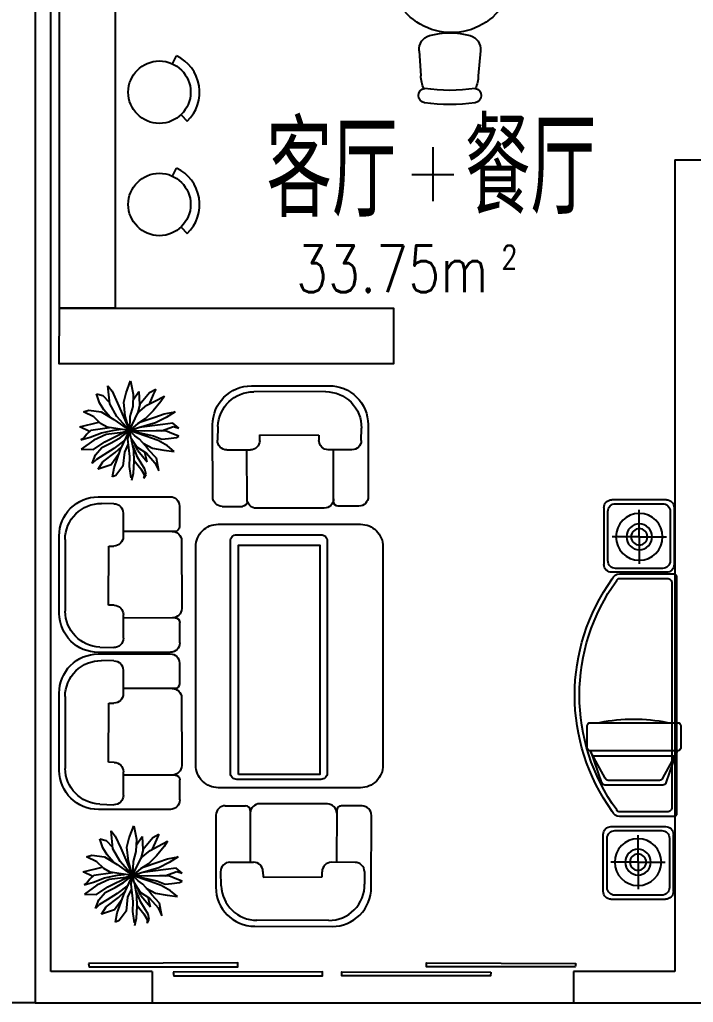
# Model space of a CAD drawing. Header units: millimetres. Extents: x 630 to 33459, y 325 to 36927.
# Drawn here: x 18145 to 22464, y 9798 to 16094 of the extents above; entities that cross this region are included whole.
import ezdxf
from ezdxf.enums import TextEntityAlignment as Align

# ---------------------------------------------------------------- set-up
doc = ezdxf.new("R2010")
doc.units = ezdxf.units.MM
for name, color, linetype in [('JJ', 8, 'Continuous'), ('PUB_TEXT', 7, 'Continuous'), ('PUB_WINDW', 7, 'Continuous'), ('T', 7, 'Continuous'), ('WALL', 255, 'Continuous'), ('WINDOW', 2, 'Continuous')]:
    doc.layers.add(name, color=color, linetype=linetype)
doc.styles.add('ATT', font='TXT')
doc.styles.add('DIM_FONT', font='SIMPLEX', dxfattribs={"width": 0.8})
doc.styles.add('HZ', font='txt', dxfattribs={"width": 0.7, "height": 5, "bigfont": 'hztxt'})
doc.styles.get("Standard").update_dxf_attribs({"font": 'arial.ttf'})

# ---------------------------------------------------------------- blocks, each defined once
blk = doc.blocks.new('SSS')
at = {"layer": 'JJ', "linetype": 'Continuous'}
for p, q in [((207.9, 525.9), (-254, 525.9)), ((-314, 465.9), (-314, 333.7)), ((106.3, 481.9), (185.9, 483.3)), ((47.3, 421.9), (47.3, 270.6)), ((-284, 303.7), (47.6, 303.7)), ((419.8, 253.3), (419.8, -206.6)), ((457.9, -220.7), (457.9, 275.9)), ((-326.7, 243.7), (-326.7, -190.7)), ((140.7, 210.6), (107.3, 210.6)), ((142.8, -168.1), (140.7, 210.6)), ((106, -168.9), (142.8, -168.1)), ((-284, -250.7), (45.5, -250.7)), ((47.3, -380.4), (47.3, -228.9)), ((-314, -410.7), (-314, -280.7)), ((198.5, -436.5), (109.6, -439.8)), ((-254, -470.7), (207.9, -470.7))]:
    blk.add_line(p, q, dxfattribs=at)
for centre, radius, start, end in [((-254, 465.9), 60, 90, 180), ((207.9, 275.9), 250, 360, 90), ((107.3, 421.9), 60, 90.98826, 180), ((189.8, 253.3), 230, 360, 90.98826), ((-284, 333.7), 30, 180, 270), ((-266.7, 243.7), 60, 90, 180), ((107.3, 270.6), 60, 180, 270), ((107.3, -228.9), 60, 91.24599, 180), ((-266.7, -190.7), 60, 180, 270), ((-284, -280.7), 30, 90, 180), ((189.8, -206.6), 230, 272.16217, 360), ((207.9, -220.7), 250, 270, 360), ((-254, -410.7), 60, 180, 270), ((107.3, -379.9), 60, 180.50233, 272.16217)]:
    blk.add_arc(centre, radius, start, end, dxfattribs=at)
blk = doc.blocks.new('M_F3')
for p, q in [((26, 511), (42, 438)), ((-137, 463), (-172, 477)), ((-172, 477), (-155, 384)), ((-65, 367), (-137, 463)), ((-1, 371), (16, 486)), ((42, 438), (49, 319)), ((118, 392), (151, 452)), ((151, 452), (149, 488)), ((149, 488), (172, 452)), ((172, 452), (160, 396)), ((262, 331), (301, 415)), ((301, 415), (277, 286)), ((-379, 338), (-344, 250)), ((-336, 298), (-379, 338)), ((-184, 352), (-317, 396)), ((-317, 396), (-270, 321)), ((-270, 321), (-143, 227)), ((-105, 242), (-184, 352)), ((-155, 384), (-89, 196)), ((-50, 223), (-65, 367)), ((3, 267), (-1, 371)), ((49, 319), (46, 206)), ((49, 309), (118, 392)), ((160, 396), (86, 275)), ((87, 205), (184, 321)), ((184, 321), (160, 227)), ((176, 235), (262, 331)), ((-344, 250), (-280, 177)), ((-260, 250), (-336, 298)), ((-157, 187), (-260, 250)), ((-143, 227), (-77, 167)), ((-11, 137), (-50, 223)), ((-17, 89), (3, 267)), ((46, 206), (24, 94)), ((86, 275), (35, 153)), ((87, 205), (58, 144)), ((80, 173), (176, 235)), ((277, 286), (197, 198)), ((236, 181), (355, 202)), ((355, 202), (460, 215)), ((460, 215), (390, 158)), ((-490, 194), (-367, 196)), ((-363, 102), (-490, 194)), ((-367, 196), (-250, 117)), ((-237, 44), (-363, 102)), ((-280, 177), (-178, 123)), ((-250, 117), (-45, 15)), ((-178, 123), (-91, 75)), ((-45, 102), (-157, 187)), ((-89, 196), (1, 3)), ((14, 71), (80, 173)), ((166, 158), (106, 92)), ((141, 130), (236, 181)), ((197, 198), (166, 158)), ((295, 104), (229, 81)), ((390, 158), (295, 104)), ((-405, 13), (-504, -36)), ((-468, 83), (-494, 98)), ((-494, 98), (-398, 71)), ((-435, 39), (-468, 83)), ((-393, 2), (-435, 39)), ((-398, 71), (-285, 27)), ((-202, -25), (-393, 2)), ((-285, 27), (-153, -2)), ((-67, 21), (-237, 44)), ((-157, -111), (1, 3)), ((1, 3), (-126, -140)), ((-120, -276), (1, 3)), ((1, 3), (-116, -15)), ((-91, 75), (1, 3)), ((1, 3), (-67, 21)), ((1, 3), (-42, -144)), ((1, 3), (-17, 89)), ((1, 3), (14, 71)), ((170, 60), (1, 3)), ((57, 58), (1, 3)), ((1, 3), (248, 58)), ((155, 8), (1, 3)), ((1, 3), (88, -178)), ((83, -65), (1, 3)), ((270, -77), (1, 3)), ((7, -140), (1, 3)), ((106, 92), (57, 58)), ((275, 6), (155, 8)), ((229, 81), (170, 60)), ((248, 58), (334, 89)), ((371, 4), (275, 6)), ((330, 5), (453, -38)), ((334, 89), (402, 85)), ((454, 39), (371, 4)), ((402, 85), (482, 73)), ((507, 60), (454, 39)), ((482, 73), (507, 60)), ((-504, -36), (-311, -82)), ((-293, -71), (-363, -136)), ((-227, -32), (-293, -71)), ((-116, -15), (-227, -32)), ((-153, -2), (-82, -10)), ((164, -117), (83, -65)), ((342, -59), (103, -28)), ((109, -82), (260, -134)), ((377, -132), (270, -77)), ((447, -73), (342, -59)), ((507, -23), (447, -73)), ((453, -38), (507, -23)), ((-363, -136), (-468, -188)), ((-468, -188), (-414, -205)), ((-414, -205), (-287, -190)), ((-287, -190), (-157, -111)), ((-195, -134), (-260, -209)), ((-126, -140), (-200, -269)), ((-42, -144), (-56, -288)), ((36, -242), (7, -140)), ((108, -265), (85, -173)), ((88, -178), (180, -255)), ((246, -199), (164, -117)), ((324, -294), (246, -199)), ((260, -134), (357, -167)), ((357, -167), (468, -188)), ((468, -188), (377, -132)), ((-303, -280), (-334, -374)), ((-260, -209), (-303, -280)), ((-270, -355), (-204, -288)), ((-200, -269), (-219, -455)), ((-176, -399), (-120, -276)), ((-56, -288), (-32, -384)), ((40, -370), (36, -242)), ((98, -395), (106, -265)), ((106, -265), (207, -386)), ((180, -255), (262, -299)), ((246, -367), (203, -267)), ((262, -299), (359, -349)), ((359, -349), (324, -294)), ((-334, -374), (-270, -355)), ((-219, -455), (-176, -399)), ((-32, -384), (14, -505)), ((14, -505), (40, -370)), ((40, -311), (98, -395)), ((207, -386), (271, -420)), ((271, -420), (246, -367))]:
    blk.add_line(p, q)
at = {"width": 0.8, "flags": 9}
for tag, p in [('XSIZE', (-2, 0)), ('YSIZE', (0, 0))]:
    blk.add_attdef(tag, p, '', height=0.2, dxfattribs=at)
blk = doc.blocks.new('A$C06F30333')
for p, q in [((284.5, 381.3), (308.6, 433.1)), ((338.1, 55.4), (377.6, 14))]:
    blk.add_line(p, q)
blk.add_circle((200, 200), 200)
blk.add_arc((200, 200), 257.1, 313.6785, 65.00625)
blk = doc.blocks.new('M_A14NPV')
for points in [[(0.6323, 0.2261), (0.6292, 0.2078), (-0.1643, 0.2078), (-0.1643, 0.2286)], [(0.1799, 0.1784), (0.1767, 0.1601), (-0.6168, 0.1601), (-0.6167, 0.1808)]]:
    blk.add_lwpolyline(points, close=True)
blk = doc.blocks.new('CHUANGTG')
for p, q in [((173.3, 227.4), (-176.6, 227.4)), ((148.3, 202.4), (-151.7, 202.4)), ((-226.5, -187.4), (-226.5, 177.5)), ((-201.6, 152.6), (-201.6, -162.4)), ((0, 0), (0, 173.8)), ((198.2, -162.4), (198.2, 152.6)), ((223.1, -187.4), (223.1, 177.5)), ((0, 0), (-173.8, 0)), ((0, 0), (0, -173.8)), ((0, 0), (173.8, 0)), ((173.3, -237.3), (-176.6, -237.3)), ((-151.7, -212.3), (148.3, -212.3))]:
    blk.add_line(p, q)
for radius in [149.6, 82.4, 52.4]:
    blk.add_circle((0, 0), radius)
for centre, start, end in [((-176.6, 177.5), 90, 180), ((-151.7, 152.6), 90, 180), ((148.3, 152.6), 0, 90), ((173.3, 177.5), 0, 90), ((-176.6, -187.4), 180, 270), ((-151.7, -162.4), 180, 270), ((148.3, -162.4), 270, 0), ((173.3, -187.4), 270, 0)]:
    blk.add_arc(centre, 49.9, start, end)
blk = doc.blocks.new('TV')
blk.add_line((-251.4, 109.2), (276.7, 109.2))
for points in [[(-267.4, 74.7), (-171, 250.8, -0.320259), (-152.1, 264.3), (177.4, 264.3, -0.320259), (196.3, 250.8), (292.6, 74.7)], [(-263.2, 74.7), (-192.5, 280.4, -0.325839), (-173.5, 294.3), (198.8, 294.3, -0.325839), (217.8, 280.4), (288.5, 74.7)]]:
    blk.add_lwpolyline(points, format="xyb")
blk.add_lwpolyline([(312.6, 54.7), (312.6, -85.7, -0.414214), (292.6, -105.7), (-267.4, -105.7, -0.414214), (-287.4, -85.7), (-287.4, 54.7, -0.414214), (-267.4, 74.7), (292.6, 74.7, -0.414214)], format="xyb", close=True)
blk.add_arc((15.1, 1018.9), 1145.5, 259.0435, 280.9565)
blk = doc.blocks.new('12PSTG01')
at = {"color": 0, "linetype": 'ByBlock'}
for p, q in [((-4.996459, 8.562867), (-11.998837, 7.942727)), ((-4.996459, -8.562867), (-11.998837, -8.055343))]:
    blk.add_line(p, q, dxfattribs=at)
for centre, radius, start, end in [((-17.5, 6.763875), 2, 8.455473, 171.544527), ((-4.647836, 4.578088), 4, 16.10866, 95), ((28, 0), 48, 171.544527, 188.455473), ((31.956522, 0), 48, 171.544527, 188.455473), ((-11.998837, -0.056308), 7.999035, 90, 116.212212), ((-20.5, 0), 20.5, 343.89134, 16.10866), ((-17.5, -6.763875), 2, 188.455473, 351.544527), ((-11.998837, -0.056308), 7.999035, 243.61801, 270), ((-4.647836, -4.578088), 4, 265, 343.89134)]:
    blk.add_arc(centre, radius, start, end, dxfattribs=at)
at = {"color": 0, "linetype": 'ByBlock', "style": 'ATT'}
for tag, p, flags in [('ITEM', (-19.5, -17.5), 3), ('ROOM_NUMBER', (-19.5, -25.5), 1)]:
    blk.add_attdef(tag, p, '', height=6, dxfattribs=dict(at, flags=flags))
blk = doc.blocks.new('-CHAI2')
at = {"xscale": 23, "yscale": 23, "zscale": 23}
blk.add_blockref('12PSTG01', (457.7, 199.6), dxfattribs=at)
blk = doc.blocks.new('A$C16CA1FA6')
for p, q in [((1560.7, 1270.3), (860.7, 1270.3)), ((1560.7, 470.3), (860.7, 470.3))]:
    blk.add_line(p, q)
for centre, start, end in [((860.7, 870.3), 90, 270), ((1560.7, 870.3), 270, 90)]:
    blk.add_arc(centre, 400, start, end)
at = {"rotation": 270}
for p in [(748.9, 1734), (1253.2, 1734)]:
    blk.add_blockref('-CHAI2', p, dxfattribs=at)
blk.add_blockref('-CHAI2', (2.3, 660.4))
at = {"xscale": -1}
blk.add_blockref('-CHAI2', (2434, 660.4), dxfattribs=at)
at = {"xscale": -1, "rotation": 270}
for p in [(739.3, 2.3), (1243.6, 2.3)]:
    blk.add_blockref('-CHAI2', p, dxfattribs=at)
blk = doc.blocks.new('1T4F83聚福元')
for p, q in [((4393.5, 2640.7), (4393.5, 2294.1)), ((4258.4, 2465.2), (4528.6, 2465.2))]:
    blk.add_line(p, q)
at = {"layer": 'JJ'}
for points in [[(2357.6, 4505.6), (2357.6, 1609.3), (2001.7, 1609.3), (2001.7, 4509.3)], [(2001.7, 1609.3), (4141.3, 1609.3), (4141.3, 1253.4), (1998, 1253.4)]]:
    blk.add_lwpolyline(points, close=True, dxfattribs=at)
at = {"layer": 'JJ', "linetype": 'Continuous'}
for points in [[(3018.4, -1462.9, -0.414214), (2874.4, -1318.9), (2874.4, 80.8, -0.414214), (3018.4, 224.8), (3930.4, 224.8, -0.414214), (4074.4, 80.8), (4074.4, -1318.9, -0.414214), (3930.4, -1462.9)], [(3136.6, -1409.9, -0.414214), (3096.6, -1369.9), (3096.6, 117.8, -0.414214), (3136.6, 157.8), (3676.6, 157.8, -0.414214), (3716.6, 117.8), (3716.6, -1369.9, -0.414214), (3676.6, -1409.9)], [(5936.7, -92.7, -0.414214), (5956.7, -112.7), (5956.7, -1628.3, -0.414214), (5936.7, -1648.3), (5591.8, -1648.3, -0.317139), (5544.7, -1615.1, -0.323579), (5544.7, -125.9, -0.317139), (5591.8, -92.7)], [(5926.7, -152.7), (5926.7, -1588.3, -0.414214), (5896.7, -1618.3), (5591.8, -1618.3, -0.317139), (5573, -1605, -0.325646), (5573, -136, -0.317139), (5591.8, -122.7), (5896.7, -122.7, -0.414214)]]:
    blk.add_lwpolyline(points, format="xyb", close=True, dxfattribs=at)
blk.add_lwpolyline([(3148.8, -1377.5), (3148.8, 90.2), (3668.8, 90.2), (3668.8, -1377.5)], close=True, dxfattribs=at)
at = {"layer": 'WALL'}
for p, q in [((1945.1, -2640.7), (1945.1, 5659.3)), ((1945.1, -2640.7), (1945.1, 5659.3)), ((5945.1, 2559.3), (5945.1, 759.3)), ((5945.1, 2559.3), (6245.1, 2559.3)), ((5945.1, 759.3), (5945.1, -2640.7)), ((2595.1, -2640.7), (1945.1, -2640.7)), ((2595.1, -2640.7), (2595.1, -2840.7)), ((5945.1, -2640.7), (5295.1, -2640.7)), ((5295.1, -2640.7), (5295.1, -2840.7))]:
    blk.add_line(p, q, dxfattribs=at)
at = {"layer": 'WINDOW'}
for points in [[(1845.1, 5759.3), (1845.1, -2840.7), (-6054.9, -2840.7), (-6054.9, 1859.3), (-7554.9, 1859.3), (-7554.9, 5859.3), (-5754.9, 5859.3), (-5754.9, 8059.3), (-5754.9, 8159.3), (-354.9, 8159.3), (-354.9, 5759.3), (-354.9, 5759.3)], [(7045.1, 8159.3), (7045.1, 8159.3), (1845.1, 8159.3), (1845.1, 5759.3), (1845.1, 5759.3), (1845.1, -2840.7), (9745.1, -2840.7), (9745.1, 559.3), (11245.1, 559.3), (11245.1, 5859.3), (7045.1, 5859.3)]]:
    blk.add_lwpolyline(points, close=True, dxfattribs=at)
at = {"layer": 'JJ', "linetype": 'Continuous', "xscale": -1}
for name, p, rotation in [('A$C16CA1FA6', (3643, 2913.5), 269.9999999999386), ('SSS', (3453.4, 654), 270.1081930561799), ('SSS', (2457, -125.2), 0.1081930561799105), ('CHUANGTG', (5717.8, 144.1), 180.0000000000725), ('SSS', (2457, -1131.8), 0.1081930561799105), ('CHUANGTG', (5709.4, -1940), 7.23421322845752e-11)]:
    blk.add_blockref(name, p, dxfattribs=dict(at, rotation=rotation))
at = {"layer": 'JJ', "linetype": 'Continuous'}
for p in [(2441.5, 2792.7), (2441.5, 2073.4)]:
    blk.add_blockref('A$C06F30333', p, dxfattribs=at)
at = {"layer": 'JJ', "linetype": 'Continuous', "xscale": -0.6271999999999999, "yscale": 0.6271999999999999, "zscale": 0.6271999999999999, "rotation": 180.0000000000725}
for p in [(2447.8, 826.6), (2468.3, -2024.4)]:
    blk.add_blockref('M_F3', p, dxfattribs=at)
at = {"layer": 'JJ', "linetype": 'Continuous'}
for name, p, rotation in [('TV', (5695.9, -1152.2), 180.0000000000725), ('SSS', (3473.9, -1893.4), 269.891806943965)]:
    blk.add_blockref(name, p, dxfattribs=dict(at, rotation=rotation))
at = {"layer": 'WINDOW', "yscale": 1200, "zscale": 1200}
for p, xscale in [((2946.2, -2859.7), -1200), ((4551, -2859.7), 1200)]:
    blk.add_blockref('M_A14NPV', p, dxfattribs=dict(at, xscale=xscale))
at = {"layer": 'JJ', "oblique": -180, "text_generation_flag": 4, "width": 0.8, "flags": 9}
blk.add_attdef('XSIZE', (12307.9, 14297.8), '', height=0.441, rotation=90, dxfattribs=at)
at = {"layer": 'JJ', "style": 'DIM_FONT', "oblique": -180, "text_generation_flag": 4, "width": 0.8, "flags": 9}
for tag in ['XSIZE', 'YSIZE']:
    blk.add_attdef(tag, (12780.2, 14084.5), '', height=0.441, rotation=90, dxfattribs=at)
at = {"layer": 'PUB_TEXT', "style": 'DIM_FONT', "width": 0.8}
blk.add_text('33.75m', height=300, dxfattribs=at).set_placement((4750.7, 1860.9), align=Align.MIDDLE_RIGHT)
blk.add_text(' 2', height=150, dxfattribs=at).set_placement((4750.7, 1860.9))
at = {"layer": 'T', "style": 'HZ', "width": 0.7}
for s, p in [('客厅', (3327.4, 2193.1)), ('餐厅', (4600.1, 2210.9))]:
    blk.add_text(s, height=600, dxfattribs=at).set_placement(p)

msp = doc.modelspace()

# ---------------------------------------------------------------- block references
at = {"layer": 'PUB_WINDW'}
msp.add_blockref('1T4F83聚福元', (16399.4, 12636.2), dxfattribs=at)

doc.saveas('drawing.dxf')
